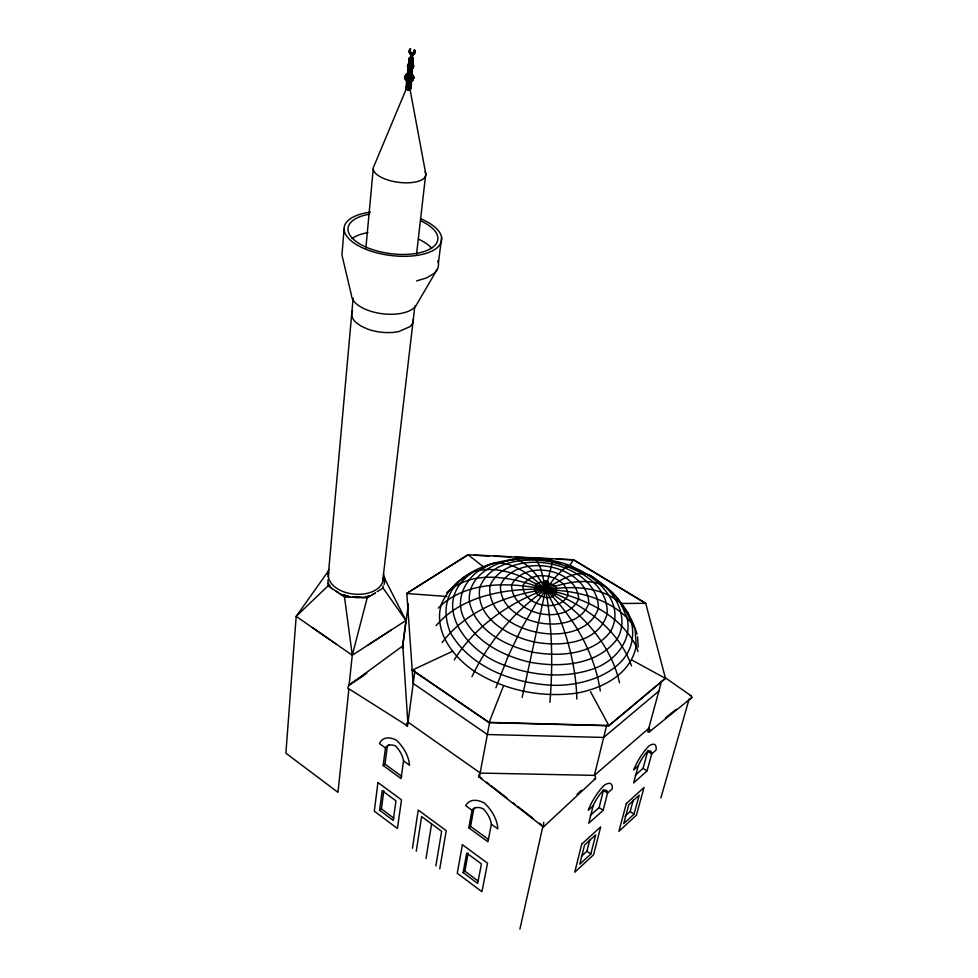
<?xml version="1.0" encoding="UTF-8"?>
<svg xmlns="http://www.w3.org/2000/svg" width="978" height="978" viewBox="0 0 978 978"><rect width="100%" height="100%" fill="white"/><g stroke="black" fill="none" stroke-linecap="round" stroke-linejoin="round"><path stroke-width="1.47" d="M312.312 627.595L335.686 643.744M546.726 581.886C550.748 581.152 543.034 591.812 546.531 581.189C542.973 590.223 543.438 579.257 546.103 581.604C542.863 592.106 549.025 579.893 545.724 581.005C545.785 585.357 547.924 579.844 547.374 581.164M543.89 584.086C544.465 581.005 546.506 579.856 547.399 582.228C545.369 581.934 545.088 579.282 544.22 584.379M547.081 585.394L548.193 584.526L547.215 580.981M409.501 51.651A3.215 2.714 60.5 0 1 410.515 48.912L410.295 49.352A2.567 2.164 60.6 0 0 412.166 52.971A2.567 2.164 60.6 0 0 414.66 50.55L414.513 49.988A3.215 2.714 60.5 0 1 412.679 54.67L411.2 54.744M410.503 58.154L411.31 57.201L409.709 57.653L412.496 57.775L411.53 57.788L412.007 54.927M412.178 80.062L412.166 80.991L410.308 81.663L409.562 89.842C408.608 90.123 404.916 89.524 406.359 88.252M407.264 89.67L408.181 81.492C405.344 80.489 406.762 76.186 408.474 74.658L409.159 68.692L407.96 67.726L407.875 64.56L409.256 63.57L407.423 65.978L409.146 68.68L411.836 68.9L413.511 67.384L412.52 64.658L412.912 58.863L411.53 57.788M412.08 58.741C414.904 59.267 410.687 70.819 412.777 60.379C415.626 55.868 406.09 58.093 412.753 58.497C410.039 56.027 414.586 58.02 412.899 60.233M413.156 59.988L411.872 57.409M409.562 89.842C413.193 88.472 410.369 72.543 410.247 86.015M407.85 89.805L411.066 54.548L412.423 54.854L412.203 63.925L413.657 66.492L411.481 68.986L410.919 74.964C414.33 80.037 408.119 84.34 409.99 89.744M410.124 57.372L412.826 57.971L411.995 57.47M412.105 54.902L411.078 54.487L410.907 57.616L409.489 59.805L409.452 57.91L411.188 57.286M408.657 65.098L409.342 63.558M408.449 89.878L410.992 64.878C407.056 65.599 410.332 59.413 409.305 59.499C412.141 62.017 407.679 65.477 408.877 68.411C414.134 71.027 412.838 59.634 412.093 57.372M412.557 57.568C416.261 61.638 405.32 58.741 410.907 57.323M408.841 67.702L407.716 74.084L408.926 74.805L411.701 74.585L412.19 68.631M406.041 89.047C407.899 87.433 406.041 77.103 407.313 81.137L406.335 89.279M408.376 73.753C404.525 73.521 403.828 79.548 407.031 80.93M406.75 89.499L407.704 81.333C403.926 80.208 404.281 74.132 408.144 73.521L407.618 73.815M408.181 81.492C407.826 72.995 410.357 63.607 411.322 54.805M547.13 584.636C549.832 585.981 547.423 579.868 545.895 580.859M552.729 561.702L552.778 560.834C538.108 559.416 521.592 555.247 507.423 560.822M407.533 725.908A2.787 1.308 -57.7 0 1 406.347 724.869A2.787 1.308 -57.7 0 1 407.789 721.96L402.838 645.871L349.329 685.065A2.714 1.381 -57.1 0 0 347.923 687.913A2.714 1.381 -57.1 0 0 349.183 688.989L407.533 725.908L414.892 670.81M344.085 229.084L341.933 255.001L351.444 295.197A33.191 15.819 7 0 0 381.237 313.596A33.191 15.819 7 0 0 416.714 304.439L437.569 268.742M410.454 89.389L411.139 81.04L412.789 80.404L413.755 78.35L413.449 76.088L411.261 73.925C414.672 75.208 414.44 80.771 409.904 79.267C405.956 79.817 403.828 74.169 405.528 79.475L411.542 80.832L410.454 89.169M412.203 63.925L413.449 66.174L412.093 68.252L411.567 74.194L413.449 76.467L409 77.128L405.638 75.477L407.19 74.352L406.872 75.086M410.295 89.585L411.542 80.832M410.699 81.565C414.073 81.125 414.232 76.284 411.555 74.744L412.068 68.778L411.286 74.878L412.85 78.044L412.276 80.661L407.789 81.101L405.283 78.717M549.893 702.326C553.206 662.84 552.24 622.717 544.489 583.793M328.119 577.093L353.131 298.143M410.992 64.878L411.64 57.384M408.132 73.594C405.136 74.634 411.75 76.675 412.227 74.658C408.303 72.054 415.259 64.56 411.836 68.9M545.211 581.507C544.074 583.658 544.893 580.296 546.335 581.592M365.845 248.351L373.241 168.901M411.212 70.868L411.848 68.069M409.036 89.89L409.819 81.7L412.398 80.709L413.767 77.934L413.193 75.697L411.09 74.658M409.819 81.7C411.762 74.597 411.701 65.575 411.701 57.8M546.311 581.323L547.533 581.69L546.299 581.702M411.359 57.775L411.652 54.89M412.423 54.719L412.496 57.678M363.205 675.822L349.134 684.918L352.263 655.236L367.202 597.827L373.18 594.147M348.84 689.6L337.972 792.351L285.882 753.194L296.187 616.36L327.923 571.69L327.936 573.89M545.761 581.091L546.519 580.895L545.773 581.788M416.542 254.097L425.772 173.852L409.929 88.778M382.691 581.103L414.843 306.041M408.853 70.563L409.195 67.616M409.843 62.091C411.286 55.453 407.129 63.142 409.648 64.499M406.689 85.563L407.337 80.184M409.513 62.164L409.696 59.047M406.053 88.399L407.056 80.33L405.564 78.387M408.596 67.824L407.337 73.802M405.882 88.815C407.239 85.771 406.041 80.758 406.469 79.071M438.425 263.045L441.604 237.532M403.547 760.921L409.562 765.261A25.721 14.511 54.9 0 0 396.371 740.163A25.795 14.584 54.7 0 0 379.537 743.622L385.442 747.889A17.983 10.171 54.7 0 1 395.589 745.97A17.934 10.122 54.9 0 1 403.547 760.921L401.078 778.549L383.168 765.505L385.442 747.889L387.288 746.556A17.971 10.171 54.7 0 1 389.012 744.674M383.168 765.505L385.002 764.16L387.288 746.556M379.623 810.273L382.178 790.664L395.956 800.835L393.242 820.432L379.623 810.273L381.42 808.904L383.779 790.823M402.52 646.739L405.956 620.492L383.657 576.617M402.496 648.475L408.339 603.976M452.728 651.201L412.215 670.15L489.037 722.62L608.756 725.774L665.492 678.414L632.24 660.211M546.665 581.213L544.819 590.284L544.281 589.123M412.435 848.317L418.242 810.077L446.225 830.652L439.758 868.855M416.261 851.19L421.604 816.557L441.64 831.312L435.858 865.933M384.158 584.404L384.892 579.661M426.029 858.537L431.579 823.904M546.543 581.519L548.059 582.24L548.634 583.817M491.359 824.197L497.802 828.831A26.748 15.416 52.4 0 0 484.33 802.999A26.846 15.489 52.2 0 0 465.699 805.701L472.019 810.249A18.716 10.795 52.2 0 1 483.23 808.794A18.655 10.746 52.4 0 1 491.359 824.197L487.949 841.777L468.817 827.853L472.019 810.249L473.804 808.794A18.692 10.807 52.2 0 1 475.039 807.498M489.037 722.62L503.169 686.678M468.817 827.853L470.589 826.386L473.804 808.794M481.836 778.488L479.44 776.618L489.746 721.911M463.132 872.596L466.714 853.06L481.421 863.916L477.655 883.44L463.132 872.596L464.88 871.117L468.193 853.085M543.939 589.673L544.929 584.685M544.012 589.832L545.088 584.233M545.724 581.005L543.902 583.768L545.553 585.235L544.575 590.223M544.159 589.991L545.259 584.135M544.343 590.125L544.917 584.514M546.03 581.409L546.702 580.908M544.819 590.284C546.091 587.46 547.937 584.331 546.641 580.749M545.076 590.309L546.066 585.321L547.093 585.247M546.983 581.617L547.093 581.018L547.167 582.032M545.321 590.296L546.066 585.321M546.995 581.996L547.57 582.265L546.824 580.956M545.541 590.223L546.873 584.868M522.154 697.436L546.543 585.467M406.897 80.709L405.809 78.13L408.107 74.475C406.542 72.054 409.855 60.306 407.875 64.817C405.674 67.714 415.039 68.558 413.046 65.868M409.623 58.277L410.76 57.311M405.87 76.162L406.995 73.961M519.905 929.1L542.937 826.043L543.45 826.985L595.247 778.781M413.474 77.494L413.254 78.423C413.474 81.541 407.007 80.123 405.259 78.619L405.894 75.868L407.85 74.279C406.86 68.57 410.21 63.607 409.33 58.411M547.179 582.705L552.778 560.834M412.777 60.379C414.782 55.269 404.868 59.157 412.594 59.34C413.034 54.511 405.515 61.113 413.107 58.093M546.433 581.519L545.382 581.311M606.751 725.004L594.379 775.371A2.787 1.614 48.4 0 1 595.626 777.962A2.787 1.614 48.4 0 1 594.159 779.001M608.756 725.774L665.566 678.17M593.084 805.933L588.768 823.231L603.145 810.322L607.546 793.097L612.24 788.928A26.125 8.007 -56.8 0 0 603.866 785.542A25.99 7.934 -56.9 0 0 588.243 810.224L593.084 805.933A18.13 5.538 -56.9 0 1 602.436 791.239A18.215 5.575 -56.8 0 1 607.546 793.097L603.463 790.322A18.191 5.623 -56.8 0 0 603.414 789.625M581.36 856.325L586.886 851.251L589.868 839.454M590.247 815.469L599.111 807.559L603.463 790.322M590.822 854.014L595.7 834.857L584.575 844.992L579.771 864.21L590.822 854.014L586.886 851.251M638.218 765.884L633.646 782.95L647.033 770.921L651.69 753.94L656.067 750.053A25.098 7.482 -57.5 0 0 648.707 746.141A24.976 7.421 -57.6 0 0 633.707 769.882L638.218 765.884A17.408 5.171 -57.6 0 1 647.191 751.752A17.494 5.22 -57.5 0 1 651.69 753.94L647.68 751.312A17.47 5.257 -57.5 0 0 647.668 750.603M661.434 681.568L647.742 732.009L649.05 732.009A2.604 1.846 52.2 0 0 649.771 729.686L648.891 728.268L594.379 775.371L480.394 773.085L407.789 721.96M625.003 816.251L630.174 811.508L633.328 799.857M635.248 775.297L643.072 768.305L647.68 751.312M634.025 814.136L639.196 795.2L628.817 804.649L623.719 823.647L634.025 814.136L630.174 811.508M660.884 797.938L688.732 700.431M495.895 687.754L508.352 655.676L521.959 627.668L536.384 602.888L554.245 578.353L561.788 570.639L565.027 568.194L570.321 566.189L592.974 577.277L590.247 575.944M547.387 582.069C551.384 585.309 540.614 583.316 545.492 581.739M548.059 582.595L548.487 584.196L546.702 585.504M543.976 582.216C542.13 586.042 551.458 585.443 547.338 582.387M547.399 582.228C551.665 585.81 540.003 584.367 545.223 581.36M406.493 88.362L373.951 166.15A26.492 10.819 7.7 0 0 399.464 182.434A26.492 10.819 7.7 0 0 425.124 171.908M544.355 584.673L543.682 582.937L545.101 581.824M471.934 676.727C489.526 639.429 517.9 607.142 552.594 584.82C563.548 578.438 576.959 570.357 589.978 575.223C611.996 588.585 629.649 609.184 637.008 634.135M412.423 59.267C412.093 61.712 414.183 65.453 413.009 68.142C411.066 69.401 405.784 67.69 408.07 65.233M410.552 48.9L409.782 49.719A2.567 2.164 60.6 0 0 411.652 53.325A2.567 2.164 60.6 0 0 414.146 50.917L414.513 49.988M454.208 659.893C476.665 623.732 514.514 598.964 554.673 586.421C569.086 582.142 584.868 579.245 599.551 583.89C618.255 591.873 626.531 612.485 635.162 629.27L636.152 646.213L638.047 651.629M569.453 566.262L573.352 559.709L645.712 603.328L665.492 678.414M327.679 571.641L329.109 569.526M442.105 642.546C464.085 613.377 499.941 597.937 534.954 591.115C563.316 586.519 596.8 583.34 620.529 602.937L627.045 617.778L631.678 623.389C640.712 668.316 586.824 687.131 551.152 685.199C512.496 682.913 470.626 667.619 450.308 632.607C423.89 563.988 527.154 546.25 572.326 566.604L573.866 567.949M436.102 625.651C459.904 597.778 499.159 589.734 534.22 589.184C566.714 589.502 602.705 594.049 627.045 617.778C632.534 640.419 615.321 660.431 595.199 668.194C565.797 678.903 533.193 676.116 504.306 665.15C465.834 651.971 427.936 602.069 473.364 571.885C497.998 564.404 523.633 575.956 544.318 588.829M408.07 65.881L407.716 74.084C400.112 76.712 413.816 80.93 413.449 76.565M409.342 58.79L409.085 64.169L407.643 66.907C409 67.91 413.156 69.01 413.315 66.797M438.266 608.059C465.846 580.431 510.064 582.02 545.59 589.612C580.663 596.788 619.013 612.644 636.152 646.213C630.773 674.209 602.399 688.488 576.69 693.121C541.323 697.999 504.672 690.346 474.403 671.348C453.144 656.849 433.755 632.069 441.102 604.905C447.166 590.321 459.098 578.499 473.364 571.885M545.712 590.125L545.247 589.123M547.167 581.751L548.597 583.022M461.371 579.868L463.279 577.79L467.252 575.908M545.479 585.321L544.783 585.064M446.726 592.766C473.389 567.851 515.125 577.558 545.59 589.612C581.568 603.536 618.377 627.925 631.507 665.932M649.392 731.801L692.082 697.387L691.312 695.933L665.028 677.558M409.44 58.093L410.772 57.421M412.398 80.392L412.814 79.304M327.997 579.868L328.058 585.859L296.187 616.36L352.263 655.236L405.956 620.492L383.07 588.059L382.948 585.761M576.983 794.393L581.445 790.248M658.891 691.03L603.707 737.424L487.447 734.539L413.144 683.426L406.799 593.267L468.071 554.734L573.352 559.709L645.712 603.328L620.37 603.463M665.48 717.852L676.128 709.356M481.824 569.013C502.839 552.607 529.355 573.695 544.612 588.67M412.679 54.67L410.821 54.658A3.215 2.714 60.5 0 1 410.002 49.279L410.039 49.255M410.821 54.658L411.371 54.316A3.215 2.714 60.5 0 1 409.721 52.445M412.63 54.658L412.117 55.025A3.215 2.714 60.5 0 0 414.024 50.379L414 50.343M349.134 684.918L366.799 673.17M691.568 698.121L689.148 698.977M377.141 591.702L383.07 588.059M547.252 581.617L546.225 581.898M408.975 63.815C406.457 65.502 415.442 66.443 412.288 63.961M411.029 57.678L410.137 60.281M544.159 582.277L545.431 581.886M548.157 584.477L547.142 584.844M413.181 59.854L409.33 59.352L410.821 57.555M413.022 60.147L410.956 60.514L409.427 59.695M410.613 57.25L411.298 57.946M494.734 563.01C470.662 569.355 451.469 596.115 464.892 620.089C478.45 643.463 504.147 656.067 529.575 662.167C559.709 667.742 597.142 665.627 617.069 639.086C627.974 621.116 619.013 599.245 604.636 586.177M374.232 593.499L375.222 593.047M530.822 558.89L534.269 558.597C541.054 564.367 541.91 574.245 544.22 582.338C531.457 580.064 532.289 596.653 543.964 596.739C554.404 601.384 562.717 586.849 550.039 583.56M408.853 64.022C404.097 67.458 417.496 67.812 412.655 64.279L413.046 65.269C413.914 67.482 404.892 64.964 409.464 64.462M412.227 68.448L411.701 74.585L412.936 75.612L408.315 75.991L406.31 74.768L407.728 73.888M416.628 280.894L426.335 278.009L433.462 273.852A48.594 22.139 7.2 0 0 437.851 260.686M411.848 64.78L413.022 66.59L412.08 68.264M485.565 566.091L488.535 565.418M370.026 596.091L362.043 597.619M412.765 60.269L410.467 60.196M410.051 57.409L411.041 57.299M547.069 585.04L548.34 584.538L548.401 582.986M546.262 585.529L546.922 585.443M361.579 597.142L352.972 597.008M509.44 559.673L514.025 559.514M409.281 81.687L409.99 81.7M368.303 644.857L390.772 630.309M328.058 585.859L344.5 596.922L367.202 597.827M474.134 555.26L489.391 555.981M493.963 556.201L510.748 556.983M515.32 557.203L530.589 557.925M535.162 558.145L551.947 558.939M556.519 559.147L571.775 559.868M446.922 596.482L406.775 593.512L468.071 554.734L484.746 567.851M545.003 584.844L544.245 584.514M350.356 597.155L340.148 594.001M408.682 81.59L409.342 81.675M408.034 81.443L408.718 81.614M545.614 581.604C542.02 582.472 549.66 585.052 547.704 581.8M555.553 562.533L559.771 563.793M565.406 565.455L572.46 567.533M344.611 595.211L348.645 596.458M690.15 695.468L691.312 695.933M412.068 57.482L413.181 58.215M410.931 74.084L411.97 74.951M411.31 73.998L412.899 76.137M412.533 64.145L413.278 58.912L412.129 57.714M408.107 89.23L409.281 89.768M570.321 566.189C595.639 575.052 626.531 602.57 610.565 631.495C592.46 655.199 558.866 656.996 531.763 651.996C505.381 645.688 475.442 630.553 469.379 601.629C467.252 575.944 494.281 561.604 516.384 559.257C538.658 568.389 547.68 594.013 557.949 613.915C568.976 640.92 576.176 669.808 576.824 699.062M338.571 592.619L335.992 591.201M643.072 768.305L647.033 770.921M412.239 669.893L489.086 722.375L608.817 725.529L590.541 691.739M599.111 807.559L603.145 810.322M547.362 581.568L548.059 582.24M385.002 764.16L401.701 776.312M470.589 826.386L488.523 839.417M381.42 808.904L393.889 818.195M464.88 871.117L478.181 881.031M597.705 581.934L600.137 583.744M609.82 590.993L612.24 592.802L614.074 595.981M486.628 782.217L489.024 784.075M491.421 785.945L506.995 798.06M512.985 802.73L515.382 804.588M517.778 806.459L533.352 818.586M539.343 823.244L541.739 825.102M478.694 776.679L543.328 826.997L543.768 822.315M331.126 587.692L332.324 588.732M543.902 584.135L544.612 584.954M616.556 599.257L618.426 601.47M621.238 604.795L627.778 612.534L629.282 616.58M328.229 583.206L330.393 586.58M383.498 574.123L384.88 579.257M619.514 682.803C610.602 642.656 579.758 610.59 545.59 589.612C573.585 616.556 594.441 652.277 600.284 690.957M344.5 596.922L352.263 655.236M543.682 582.937L543.719 583.732M637.558 636.812L638.169 647.106M420.674 218.779A49.132 21.712 7.4 0 1 428.034 252.691A49.132 21.712 7.4 0 1 353.804 242.911A49.132 21.712 7.4 0 1 370.356 212.153M420.54 220.771A45.245 19.988 7.4 0 1 424.807 251.285A45.245 19.988 7.4 0 1 357.618 242.581A45.245 19.988 7.4 0 1 369.623 214.17M352.056 238.522A44.89 20.281 7.3 0 1 367.899 232.617M418.437 239.109A44.89 20.281 7.3 0 1 431.665 248.155M383.168 578.01A27.433 17.164 5.2 0 1 359.916 594.294A27.433 17.164 5.2 0 1 329.439 580.125M329.011 579.013A27.433 17.164 5.2 0 1 328.865 572.631M375.405 593.108A27.384 17.176 5.2 0 1 372.202 594.758M368.584 596.054A27.384 17.176 5.2 0 1 365.968 596.702M358.987 597.485A27.384 17.176 5.2 0 1 353.205 597.252M348.901 596.568A27.384 17.176 5.2 0 1 343.449 595.003M479.428 776.63A2.836 0.917 -52.9 0 1 478.633 775.872A2.836 0.917 -52.9 0 1 480.394 773.085M413.303 319.305A31.003 15.086 6.9 0 1 409.868 326.664L398.987 331.505A31.003 15.086 6.9 0 1 367.74 329.121L360.98 326.016L356.053 322.532A31.003 15.086 6.9 0 1 352.606 310.662M522.9 585.724C522.802 606.018 559.575 613.475 567.961 595.235C567.35 575.272 531.775 568.084 522.9 585.724M511.628 584.917C511.188 615.272 566.384 626.458 578.646 599.074C577.521 569.477 524.99 558.854 511.628 584.917M500.602 584.893C497.521 624.282 575.15 639.918 588.829 603.524C588.181 565.039 517.228 550.785 500.602 584.893M489.966 585.639C484.831 633.964 582.778 653.732 598.365 608.536C599.086 562.069 508.694 543.878 489.966 585.639M479.843 587.142C474.733 617.754 508.523 636.299 533.951 641.886C559.881 647.057 598.255 643.952 607.13 614.037C608.866 584.477 577.167 567.68 552.24 562.081C526.836 557.179 491.2 559.709 479.843 587.142M377.948 782.534L374.293 811.178L397.435 828.488L401.493 799.857L377.948 782.534M462.398 844.699L457.264 873.256L481.934 891.728L487.533 863.195L462.398 844.699M581.727 844.112L574.758 872.229L593.548 854.833L600.712 826.85L581.727 844.112M626.311 803.574L618.891 831.361L636.433 815.126L644.025 787.486L626.311 803.574"/></g></svg>
